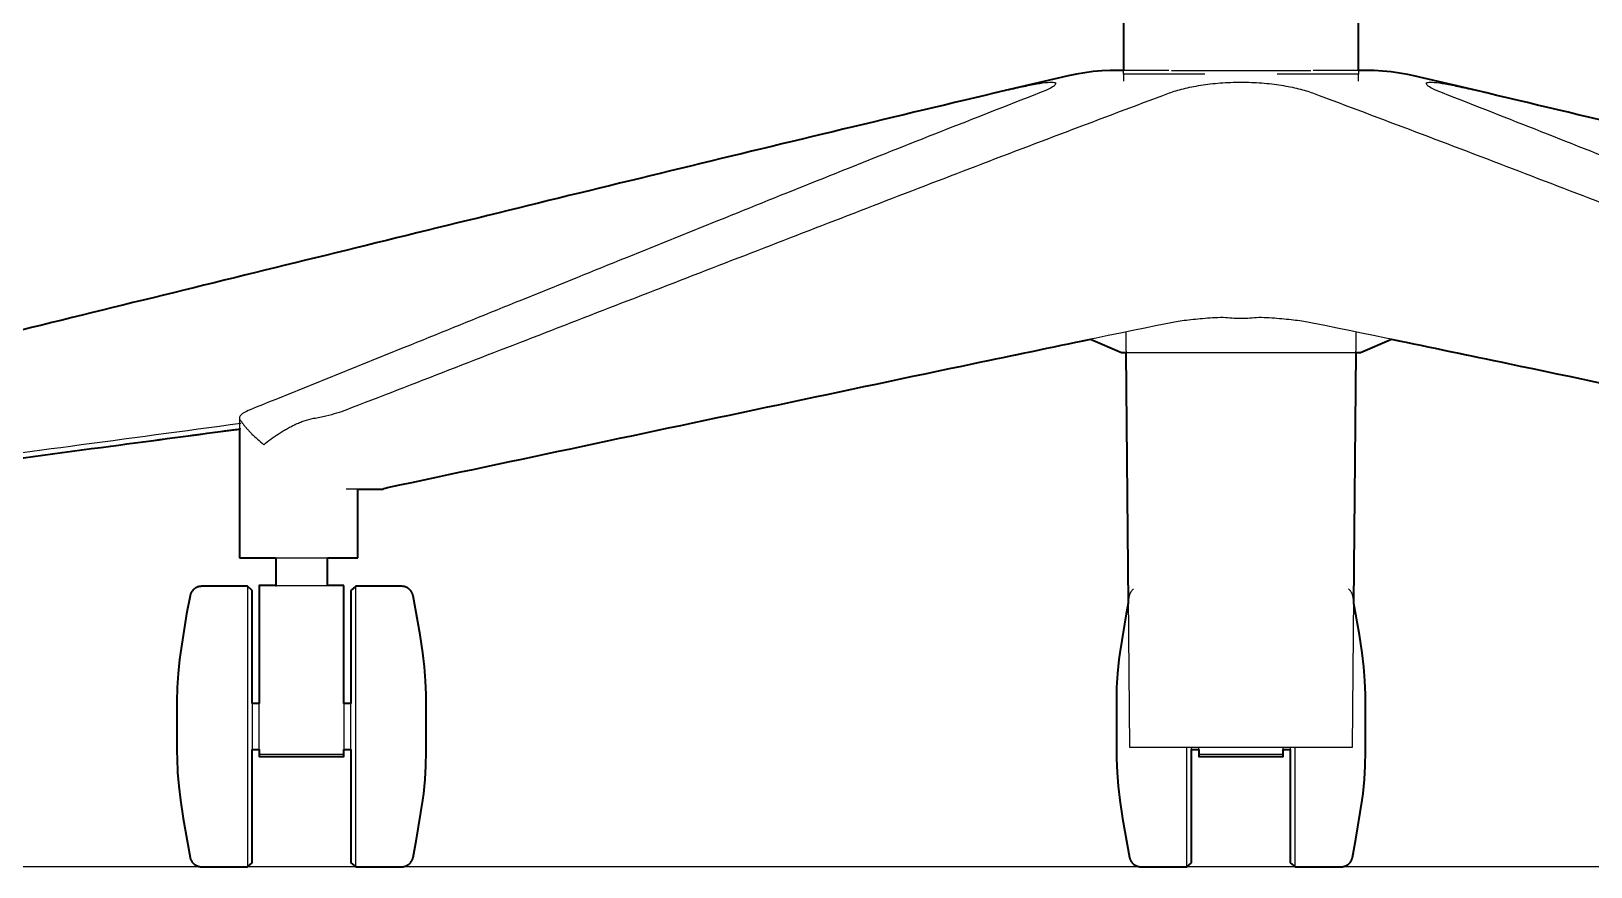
# Model space of a CAD drawing. Header units: millimetres. Extents: x 0 to 2114, y 0 to 2886.
# Drawn here: x 213.8 to 545.5, y 0 to 177.6 of the extents above; entities that cross this region are included whole.
import ezdxf

# ---------------------------------------------------------------- set-up
doc = ezdxf.new("R2010")
doc.units = ezdxf.units.MM
doc.layers.add('Blocks', color=7, linetype='Continuous')
for name, color, linetype, lineweight, true_color in [('Blocks$Inner', 7, 'Continuous', 25, 0x007f00), ('Blocks$Outline', 7, 'Continuous', 35, 0xff3f3f), ('Groud', 7, 'Continuous', 25, 0x243775)]:
    doc.layers.add(name, color=color, linetype=linetype, lineweight=lineweight, true_color=true_color)

# ---------------------------------------------------------------- blocks, each defined once
blk = doc.blocks.new('Verus Stool Office Chair Back')
at = {"layer": 'Blocks$Inner'}
for p, q in [((446.59, 169.29), (445.72, 169.29)), ((456.31, 169.29), (485.96, 169.29)), ((496.52, 169.29), (495.66, 169.29)), ((446.12, 168.52), (446.14, 166.97)), ((496.11, 166.97), (496.12, 168.52)), ((288.61, 80.28), (280.75, 80.28)), ((265.77, 65.67), (265.77, 59.58)), ((276.79, 59.76), (276.79, 65.67)), ((259.74, 59.62), (259.74, 0)), ((260.78, 53.22), (260.78, 58.75)), ((282.81, 0), (282.81, 59.62)), ((262.28, 34.71), (260.78, 34.71)), ((281.78, 34.71), (280.28, 34.71)), ((260.78, 24.91), (262.28, 24.91)), ((280.28, 24.91), (281.78, 24.91)), ((459.59, 0), (459.59, 25.34)), ((460.62, 24.91), (462.12, 24.91)), ((480.12, 23.84), (480.12, 25.38)), ((480.12, 24.91), (481.62, 24.91)), ((481.62, 25.34), (481.62, 0.87)), ((497.63, 24.49), (497.63, 24.52)), ((260.78, 0.87), (260.78, 6.39)), ((281.78, 0.87), (281.78, 6.39)), ((460.62, 6.39), (460.62, 0.87))]:
    blk.add_line(p, q, dxfattribs=at)
for points in [[(463.44, 168.52), (446.12, 168.52), (446.12, 350.44)], [(496.12, 350.44), (496.12, 168.52), (478.81, 168.52)], [(455.75, 169.29), (445.72, 169.29), (443.31, 169.27), (441.51, 169.19), (439.71, 169.03), (437.92, 168.79), (436.14, 168.49), (434.37, 168.12), (414.01, 163.37)], [(528.24, 163.37), (507.88, 168.12), (506.6, 168.39), (504.83, 168.72), (503.04, 168.97), (501.24, 169.15), (499.44, 169.26), (496.52, 169.29), (486.49, 169.29)], [(446.6, 113.66), (447.37, 25.4), (471.12, 25.4), (494.87, 25.4), (495.64, 113.66)], [(439.08, 112.13), (445.72, 109.31), (471.12, 109.31), (496.52, 109.31), (503.16, 112.13)], [(258.04, 95.48), (258.04, 65.67), (280.75, 65.67), (283.27, 65.67)], [(282.87, 65.67), (283.27, 65.67), (283.27, 80.28)], [(262.28, 23.84), (262.28, 59.76), (280.28, 59.76), (280.28, 23.84), (262.28, 23.84), (262.28, 23.43), (280.28, 23.43), (280.28, 23.84)], [(281.78, 58.75), (282.81, 59.62), (292.55, 59.62), (292.65, 59.62), (292.75, 59.61), (292.85, 59.6), (292.95, 59.59), (293.05, 59.57), (293.14, 59.55), (293.24, 59.52), (293.34, 59.49), (293.43, 59.46), (293.52, 59.42), (293.61, 59.38), (293.7, 59.34), (293.79, 59.29), (293.87, 59.24), (293.96, 59.18), (294.04, 59.12), (294.12, 59.06), (294.19, 59), (294.27, 58.93), (294.34, 58.86), (294.41, 58.79), (294.47, 58.71), (294.53, 58.64), (294.59, 58.56), (294.65, 58.47), (294.7, 58.39), (294.75, 58.3), (294.79, 58.21), (294.83, 58.12), (294.87, 58.03), (294.91, 57.94), (294.94, 57.84), (294.96, 57.74), (294.99, 57.65), (294.99, 57.62), (296.49, 49.32), (297.07, 45.45), (297.42, 42.51), (297.65, 39.56), (297.77, 36.6), (297.78, 35.17), (297.78, 35.13), (297.78, 35.1), (297.78, 35.06), (297.78, 35.02), (297.78, 34.96), (297.78, 34.9), (297.78, 34.83), (297.78, 34.75), (297.78, 34.66), (297.78, 34.56), (297.78, 34.46), (297.78, 34.35), (297.78, 34.23), (297.78, 34.11), (297.78, 33.98), (297.78, 33.84), (297.78, 33.69), (297.78, 33.54), (297.78, 33.39), (297.78, 33.22), (297.78, 33.06), (297.78, 32.88), (297.78, 32.7), (297.78, 32.52), (297.78, 32.34), (297.78, 32.14), (297.78, 31.95), (297.78, 31.75), (297.78, 31.55), (297.78, 31.35), (297.78, 31.14), (297.78, 30.93), (297.78, 30.72), (297.78, 30.51), (297.78, 30.29), (297.78, 30.08), (297.78, 29.87), (297.78, 29.65), (297.78, 29.44), (297.78, 29.22), (297.78, 29.01), (297.78, 28.8), (297.78, 28.59), (297.78, 28.38), (297.78, 28.18), (297.78, 27.97), (297.78, 27.77), (297.78, 27.58), (297.78, 27.38), (297.78, 27.2), (297.78, 27.01), (297.78, 26.83), (297.78, 26.65), (297.78, 26.48), (297.78, 26.32), (297.78, 26.16), (297.78, 26), (297.78, 25.86), (297.78, 25.71), (297.78, 25.58), (297.78, 25.45), (297.78, 25.33), (297.78, 25.21), (297.78, 25.11), (297.78, 25.01), (297.78, 24.92), (297.78, 24.83), (297.78, 24.76), (297.78, 24.69), (297.78, 24.63), (297.78, 24.58), (297.78, 24.54), (297.78, 24.5), (297.78, 24.48), (297.78, 24.45), (297.72, 21.49), (297.55, 18.54), (297.25, 15.59), (297.07, 14.17), (295.73, 5.85), (294.99, 2), (294.97, 1.9), (294.95, 1.81), (294.92, 1.71), (294.88, 1.62), (294.85, 1.53), (294.81, 1.43), (294.76, 1.34), (294.72, 1.26), (294.66, 1.17), (294.61, 1.09), (294.55, 1.01), (294.49, 0.93), (294.43, 0.85), (294.36, 0.78), (294.29, 0.71), (294.22, 0.64), (294.14, 0.57), (294.06, 0.51), (293.98, 0.45), (293.9, 0.4), (293.82, 0.35), (293.73, 0.3), (293.64, 0.25), (293.55, 0.21), (293.46, 0.17), (293.37, 0.14), (293.27, 0.11), (293.17, 0.08), (293.08, 0.06), (292.98, 0.04), (292.88, 0.02), (292.78, 0.01), (292.68, 0), (292.58, 0), (292.55, 0), (282.81, 0), (281.78, 0.87), (281.78, 58.75), (281.78, 53.22)], [(444.62, 24.45), (444.62, 24.48), (444.62, 24.51), (444.62, 24.55), (444.62, 24.6), (444.62, 24.66), (444.62, 24.72), (444.62, 24.79), (444.62, 24.87), (444.62, 24.96), (444.62, 25.05), (444.62, 25.16), (444.62, 25.27), (444.62, 25.38), (444.62, 25.51), (444.62, 25.64), (444.62, 25.78), (444.62, 25.92), (444.62, 26.07), (444.62, 26.23), (444.62, 26.39), (444.62, 26.56), (444.62, 26.73), (444.62, 26.91), (444.62, 27.09), (444.62, 27.28), (444.62, 27.47), (444.62, 27.67), (444.62, 27.87), (444.62, 28.07), (444.62, 28.27), (444.62, 28.48), (444.62, 28.69), (444.62, 28.9), (444.62, 29.11), (444.62, 29.32), (444.62, 29.54), (444.62, 29.75), (444.62, 29.97), (444.62, 30.18), (444.62, 30.39), (444.62, 30.61), (444.62, 30.82), (444.62, 31.03), (444.62, 31.23), (444.62, 31.44), (444.62, 31.64), (444.62, 31.84), (444.62, 32.04), (444.62, 32.23), (444.62, 32.42), (444.62, 32.61), (444.62, 32.79), (444.62, 32.96), (444.62, 33.13), (444.62, 33.3), (444.62, 33.46), (444.62, 33.61), (444.62, 33.76), (444.62, 33.9), (444.62, 34.04), (444.62, 34.17), (444.62, 34.29), (444.62, 34.4), (444.62, 34.51), (444.62, 34.61), (444.62, 34.7), (444.62, 34.78), (444.62, 34.86), (444.62, 34.93), (444.62, 34.99), (444.62, 35.04), (444.62, 35.08), (444.62, 35.12), (444.62, 35.14), (444.62, 35.17), (444.67, 38.13), (444.85, 41.08), (445.15, 44.03), (445.33, 45.45), (446.67, 53.77), (447.41, 57.62), (447.43, 57.71), (447.45, 57.81), (447.48, 57.91), (447.51, 58), (447.55, 58.09), (447.59, 58.18), (447.64, 58.27), (447.68, 58.36), (447.73, 58.45), (447.79, 58.53), (447.85, 58.61), (447.91, 58.69), (447.97, 58.77), (448.04, 58.84), (448.11, 58.91), (448.18, 58.98), (448.26, 59.04)], [(493.96, 59.06), (494.04, 59), (494.11, 58.93), (494.19, 58.86), (494.25, 58.79), (494.32, 58.71), (494.38, 58.64), (494.44, 58.56), (494.49, 58.47), (494.55, 58.39), (494.6, 58.3), (494.64, 58.21), (494.68, 58.12), (494.72, 58.03), (494.75, 57.94), (494.78, 57.84), (494.81, 57.74), (494.83, 57.65), (494.84, 57.62), (496.33, 49.32), (496.91, 45.45), (497.27, 42.51), (497.5, 39.56), (497.62, 36.6), (497.63, 35.17), (497.63, 35.13), (497.63, 35.1), (497.63, 35.06), (497.63, 35.02), (497.63, 34.96), (497.63, 34.9), (497.63, 34.83), (497.63, 34.75), (497.63, 34.66), (497.63, 34.56), (497.63, 34.46), (497.63, 34.35), (497.63, 34.23), (497.63, 34.11), (497.63, 33.98), (497.63, 33.84), (497.63, 33.69), (497.63, 33.54), (497.63, 33.39), (497.63, 33.22), (497.63, 33.06), (497.63, 32.88), (497.63, 32.7), (497.63, 32.52), (497.63, 32.34), (497.63, 32.14), (497.63, 31.95), (497.63, 31.75), (497.63, 31.55), (497.63, 31.35), (497.63, 31.14), (497.63, 30.93), (497.63, 30.72), (497.63, 30.51), (497.63, 30.29), (497.63, 30.08), (497.63, 29.87), (497.63, 29.65), (497.63, 29.44), (497.63, 29.22), (497.63, 29.01), (497.63, 28.8), (497.63, 28.59), (497.63, 28.38), (497.63, 28.18), (497.63, 27.97), (497.63, 27.77), (497.63, 27.58), (497.63, 27.38), (497.63, 27.2), (497.63, 27.01), (497.63, 26.83), (497.63, 26.65), (497.63, 26.48), (497.63, 26.32), (497.63, 26.16), (497.63, 26), (497.63, 25.86), (497.63, 25.71), (497.63, 25.58), (497.63, 25.45), (497.63, 25.33), (497.63, 25.21), (497.63, 25.11), (497.63, 25.01), (497.63, 24.92), (497.63, 24.83), (497.63, 24.76), (497.63, 24.69), (497.63, 24.63), (497.63, 24.58), (497.63, 24.54), (497.63, 24.49), (497.63, 24.45), (497.57, 21.49), (497.39, 18.54), (497.1, 15.59), (496.91, 14.17), (495.58, 5.85), (494.84, 2), (494.82, 1.9), (494.79, 1.81), (494.76, 1.71), (494.73, 1.62), (494.69, 1.53), (494.65, 1.43), (494.61, 1.34), (494.56, 1.26), (494.51, 1.17), (494.46, 1.09), (494.4, 1.01), (494.34, 0.93), (494.27, 0.85), (494.21, 0.78), (494.14, 0.71), (494.06, 0.64), (493.99, 0.57), (493.91, 0.51), (493.83, 0.45), (493.75, 0.4), (493.66, 0.35), (493.58, 0.3), (493.49, 0.25), (493.4, 0.21), (493.31, 0.17), (493.21, 0.14), (493.12, 0.11), (493.02, 0.08), (492.92, 0.06), (492.83, 0.04), (492.73, 0.02), (492.63, 0.01), (492.53, 0), (492.43, 0), (492.4, 0), (482.66, 0), (482.66, 25.34)], [(244.77, 24.45), (244.77, 24.49), (244.77, 24.52), (244.77, 24.55), (244.77, 24.6), (244.77, 24.66), (244.77, 24.72), (244.77, 24.79), (244.77, 24.87), (244.77, 24.96), (244.77, 25.05), (244.77, 25.16), (244.77, 25.27), (244.77, 25.38), (244.77, 25.51), (244.77, 25.64), (244.77, 25.78), (244.77, 25.92), (244.77, 26.07), (244.77, 26.23), (244.77, 26.39), (244.77, 26.56), (244.77, 26.73), (244.77, 26.91), (244.77, 27.09), (244.77, 27.28), (244.77, 27.47), (244.77, 27.67), (244.77, 27.87), (244.77, 28.07), (244.77, 28.27), (244.77, 28.48), (244.77, 28.69), (244.77, 28.9), (244.77, 29.11), (244.77, 29.32), (244.77, 29.54), (244.77, 29.75), (244.77, 29.97), (244.77, 30.18), (244.77, 30.39), (244.77, 30.61), (244.77, 30.82), (244.77, 31.03), (244.77, 31.23), (244.77, 31.44), (244.77, 31.64), (244.77, 31.84), (244.77, 32.04), (244.77, 32.23), (244.77, 32.42), (244.77, 32.61), (244.77, 32.79), (244.77, 32.96), (244.77, 33.13), (244.77, 33.3), (244.77, 33.46), (244.77, 33.61), (244.77, 33.76), (244.77, 33.9), (244.77, 34.04), (244.77, 34.17), (244.77, 34.29), (244.77, 34.4), (244.77, 34.51), (244.77, 34.61), (244.77, 34.7), (244.77, 34.78), (244.77, 34.86), (244.77, 34.93), (244.77, 34.99), (244.77, 35.04), (244.77, 35.08), (244.77, 35.12), (244.77, 35.14), (244.77, 35.17)], [(297.78, 24.45), (297.78, 24.49), (297.78, 24.52), (297.78, 24.55), (297.78, 24.6), (297.78, 24.66), (297.78, 24.72), (297.78, 24.79), (297.78, 24.87), (297.78, 24.96), (297.78, 25.05), (297.78, 25.16), (297.78, 25.27), (297.78, 25.38), (297.78, 25.51), (297.78, 25.64), (297.78, 25.78), (297.78, 25.92), (297.78, 26.07), (297.78, 26.23), (297.78, 26.39), (297.78, 26.56), (297.78, 26.73), (297.78, 26.91), (297.78, 27.09), (297.78, 27.28), (297.78, 27.47), (297.78, 27.67), (297.78, 27.87), (297.78, 28.07), (297.78, 28.27), (297.78, 28.48), (297.78, 28.69), (297.78, 28.9), (297.78, 29.11), (297.78, 29.32), (297.78, 29.54), (297.78, 29.75), (297.78, 29.97), (297.78, 30.18), (297.78, 30.39), (297.78, 30.61), (297.78, 30.82), (297.78, 31.03), (297.78, 31.23), (297.78, 31.44), (297.78, 31.64), (297.78, 31.84), (297.78, 32.04), (297.78, 32.23), (297.78, 32.42), (297.78, 32.61), (297.78, 32.79), (297.78, 32.96), (297.78, 33.13), (297.78, 33.3), (297.78, 33.46), (297.78, 33.61), (297.78, 33.76), (297.78, 33.9), (297.78, 34.04), (297.78, 34.17), (297.78, 34.29), (297.78, 34.4), (297.78, 34.51), (297.78, 34.61), (297.78, 34.7), (297.78, 34.78), (297.78, 34.86), (297.78, 34.93), (297.78, 34.99), (297.78, 35.04), (297.78, 35.08), (297.78, 35.12), (297.78, 35.14), (297.78, 35.17)], [(444.62, 35.17), (444.62, 35.13), (444.62, 35.1), (444.62, 35.06), (444.62, 35.02), (444.62, 34.96), (444.62, 34.9), (444.62, 34.83), (444.62, 34.75), (444.62, 34.66), (444.62, 34.56), (444.62, 34.46), (444.62, 34.35), (444.62, 34.23), (444.62, 34.11), (444.62, 33.98), (444.62, 33.84), (444.62, 33.69), (444.62, 33.54), (444.62, 33.39), (444.62, 33.22), (444.62, 33.06), (444.62, 32.88), (444.62, 32.7), (444.62, 32.52), (444.62, 32.34), (444.62, 32.14), (444.62, 31.95), (444.62, 31.75), (444.62, 31.55), (444.62, 31.35), (444.62, 31.14), (444.62, 30.93), (444.62, 30.72), (444.62, 30.51), (444.62, 30.29), (444.62, 30.08), (444.62, 29.87), (444.62, 29.65), (444.62, 29.44), (444.62, 29.22), (444.62, 29.01), (444.62, 28.8), (444.62, 28.59), (444.62, 28.38), (444.62, 28.18), (444.62, 27.97), (444.62, 27.77), (444.62, 27.58), (444.62, 27.38), (444.62, 27.2), (444.62, 27.01), (444.62, 26.83), (444.62, 26.65), (444.62, 26.48), (444.62, 26.32), (444.62, 26.16), (444.62, 26), (444.62, 25.86), (444.62, 25.71), (444.62, 25.58), (444.62, 25.45), (444.62, 25.33), (444.62, 25.21), (444.62, 25.11), (444.62, 25.01), (444.62, 24.92), (444.62, 24.83), (444.62, 24.76), (444.62, 24.69), (444.62, 24.63), (444.62, 24.58), (444.62, 24.54), (444.62, 24.51), (444.62, 24.49), (444.62, 24.45), (444.63, 23.01), (444.75, 20.06), (444.98, 17.11), (445.33, 14.17), (445.91, 10.29), (447.41, 2), (447.41, 1.97), (447.43, 1.87), (447.46, 1.78), (447.49, 1.68), (447.53, 1.59), (447.56, 1.5), (447.61, 1.41), (447.65, 1.32), (447.7, 1.23), (447.75, 1.14), (447.81, 1.06), (447.87, 0.98), (447.93, 0.9), (447.99, 0.83), (448.06, 0.76), (448.13, 0.69), (448.21, 0.62), (448.28, 0.55), (448.36, 0.49), (448.44, 0.43), (448.52, 0.38), (448.61, 0.33), (448.7, 0.28), (448.79, 0.24), (448.88, 0.2), (448.97, 0.16), (449.06, 0.13), (449.16, 0.1), (449.26, 0.07), (449.35, 0.05), (449.45, 0.03), (449.55, 0.02), (449.65, 0.01), (449.75, 0), (449.85, 0), (459.59, 0), (460.62, 0.87), (460.62, 25.34)], [(497.63, 24.45), (497.63, 24.48), (497.63, 24.51), (497.63, 24.55), (497.63, 24.6), (497.63, 24.66), (497.63, 24.72), (497.63, 24.79), (497.63, 24.87), (497.63, 24.96), (497.63, 25.05), (497.63, 25.16), (497.63, 25.27), (497.63, 25.38), (497.63, 25.51), (497.63, 25.64), (497.63, 25.78), (497.63, 25.92), (497.63, 26.07), (497.63, 26.23), (497.63, 26.39), (497.63, 26.56), (497.63, 26.73), (497.63, 26.91), (497.63, 27.09), (497.63, 27.28), (497.63, 27.47), (497.63, 27.67), (497.63, 27.87), (497.63, 28.07), (497.63, 28.27), (497.63, 28.48), (497.63, 28.69), (497.63, 28.9), (497.63, 29.11), (497.63, 29.32), (497.63, 29.54), (497.63, 29.75), (497.63, 29.97), (497.63, 30.18), (497.63, 30.39), (497.63, 30.61), (497.63, 30.82), (497.63, 31.03), (497.63, 31.23), (497.63, 31.44), (497.63, 31.64), (497.63, 31.84), (497.63, 32.04), (497.63, 32.23), (497.63, 32.42), (497.63, 32.61), (497.63, 32.79), (497.63, 32.96), (497.63, 33.13), (497.63, 33.3), (497.63, 33.46), (497.63, 33.61), (497.63, 33.76), (497.63, 33.9), (497.63, 34.04), (497.63, 34.17), (497.63, 34.29), (497.63, 34.4), (497.63, 34.51), (497.63, 34.61), (497.63, 34.7), (497.63, 34.78), (497.63, 34.86), (497.63, 34.93), (497.63, 34.99), (497.63, 35.04), (497.63, 35.08), (497.63, 35.12), (497.63, 35.14), (497.63, 35.17)], [(462.12, 23.84), (462.12, 23.43), (480.12, 23.43), (480.12, 23.84), (462.12, 23.84), (462.12, 25.38)], [(481.62, 6.39), (481.62, 0.87), (482.66, 0)]]:
    blk.add_lwpolyline(points, dxfattribs=at)
blk.add_lwpolyline([(260.78, 0.87), (259.74, 0), (250, 0), (249.9, 0), (249.8, 0.01), (249.7, 0.02), (249.6, 0.03), (249.51, 0.05), (249.41, 0.07), (249.31, 0.1), (249.22, 0.13), (249.12, 0.16), (249.03, 0.2), (248.94, 0.24), (248.85, 0.28), (248.76, 0.33), (248.68, 0.38), (248.59, 0.43), (248.51, 0.49), (248.43, 0.55), (248.36, 0.62), (248.28, 0.69), (248.21, 0.76), (248.15, 0.83), (248.08, 0.9), (248.02, 0.98), (247.96, 1.06), (247.9, 1.14), (247.85, 1.23), (247.8, 1.32), (247.76, 1.41), (247.72, 1.5), (247.68, 1.59), (247.64, 1.68), (247.61, 1.78), (247.59, 1.87), (247.57, 1.97), (247.56, 2), (246.07, 10.29), (245.49, 14.17), (245.13, 17.11), (244.9, 20.06), (244.78, 23.01), (244.77, 24.45), (244.77, 24.48), (244.77, 24.5), (244.77, 24.54), (244.77, 24.58), (244.77, 24.63), (244.77, 24.69), (244.77, 24.76), (244.77, 24.83), (244.77, 24.92), (244.77, 25.01), (244.77, 25.11), (244.77, 25.21), (244.77, 25.33), (244.77, 25.45), (244.77, 25.58), (244.77, 25.71), (244.77, 25.86), (244.77, 26), (244.77, 26.16), (244.77, 26.32), (244.77, 26.48), (244.77, 26.65), (244.77, 26.83), (244.77, 27.01), (244.77, 27.2), (244.77, 27.38), (244.77, 27.58), (244.77, 27.77), (244.77, 27.97), (244.77, 28.18), (244.77, 28.38), (244.77, 28.59), (244.77, 28.8), (244.77, 29.01), (244.77, 29.22), (244.77, 29.44), (244.77, 29.65), (244.77, 29.87), (244.77, 30.08), (244.77, 30.29), (244.77, 30.51), (244.77, 30.72), (244.77, 30.93), (244.77, 31.14), (244.77, 31.35), (244.77, 31.55), (244.77, 31.75), (244.77, 31.95), (244.77, 32.14), (244.77, 32.34), (244.77, 32.52), (244.77, 32.7), (244.77, 32.88), (244.77, 33.06), (244.77, 33.22), (244.77, 33.39), (244.77, 33.54), (244.77, 33.69), (244.77, 33.84), (244.77, 33.98), (244.77, 34.11), (244.77, 34.23), (244.77, 34.35), (244.77, 34.46), (244.77, 34.56), (244.77, 34.66), (244.77, 34.75), (244.77, 34.83), (244.77, 34.9), (244.77, 34.96), (244.77, 35.02), (244.77, 35.06), (244.77, 35.1), (244.77, 35.13), (244.77, 35.17), (244.83, 38.13), (245.01, 41.08), (245.3, 44.03), (245.49, 45.45), (246.82, 53.77), (247.56, 57.62), (247.58, 57.71), (247.61, 57.81), (247.63, 57.91), (247.67, 58), (247.7, 58.09), (247.74, 58.18), (247.79, 58.27), (247.84, 58.36), (247.89, 58.45), (247.94, 58.53), (248, 58.61), (248.06, 58.69), (248.12, 58.77), (248.19, 58.84), (248.26, 58.91), (248.33, 58.98), (248.41, 59.04), (248.49, 59.11), (248.57, 59.16), (248.65, 59.22), (248.74, 59.27), (248.82, 59.32), (248.91, 59.37), (249, 59.41), (249.09, 59.45), (249.19, 59.48), (249.28, 59.51), (249.38, 59.54), (249.47, 59.56), (249.57, 59.58), (249.67, 59.6), (249.77, 59.61), (249.87, 59.61), (249.97, 59.62), (250, 59.62), (259.74, 59.62), (260.78, 58.75)], close=True, dxfattribs=at)
for points in [[(418.82, 164.49), (420.2, 164.82), (422.85, 165.42), (426.31, 166.17), (429.07, 166.68), (430.94, 166.85), (431.82, 166.68), (431.66, 166.17), (430.48, 165.41), (429.07, 164.82), (428.24, 164.49)], [(455.88, 164.49), (456.76, 164.82), (458.77, 165.42), (462.47, 166.17), (466.68, 166.68), (469.64, 166.79), (471.12, 166.8)], [(471.12, 166.8), (472.61, 166.79), (475.57, 166.68), (479.77, 166.17), (483.47, 165.42), (485.49, 164.82), (486.36, 164.49)], [(514.01, 164.49), (513.17, 164.82), (511.77, 165.42), (510.59, 166.17), (510.43, 166.68), (511.31, 166.85), (513.18, 166.68), (515.94, 166.17), (519.4, 165.41), (522.05, 164.82), (523.42, 164.49)], [(142.68, 97.14), (165.68, 102.79), (211.69, 114.1), (280.7, 131.03), (349.72, 147.98), (395.78, 159.02), (418.82, 164.49)], [(428.24, 164.49), (414.23, 159.02), (386.22, 147.98), (344.26, 131.03), (302.29, 114.1), (274.32, 102.79), (260.33, 97.14)], [(280.75, 97.14), (295.34, 102.79), (324.52, 114.1), (368.29, 131.03), (412.06, 147.98), (441.27, 159.02), (455.88, 164.49)], [(486.36, 164.49), (500.97, 159.02), (530.19, 147.98), (573.96, 131.03), (617.73, 114.1), (646.91, 102.79), (661.5, 97.14)], [(681.91, 97.14), (667.92, 102.79), (639.95, 114.1), (597.99, 131.03), (556.02, 147.98), (528.01, 159.02), (514.01, 164.49)], [(523.42, 164.49), (546.47, 159.02), (592.53, 147.98), (661.54, 131.03), (730.56, 114.1), (776.57, 102.79), (799.57, 97.14)], [(467.33, 116.77), (465.82, 116.71), (462.87, 116.54), (458.94, 116.11), (456.8, 115.77), (455.88, 115.58)], [(471.12, 116.54), (470.48, 116.54), (469.21, 116.58), (467.95, 116.69), (467.33, 116.77)], [(474.92, 116.77), (474.3, 116.69), (473.04, 116.58), (471.76, 116.54), (471.12, 116.54)], [(486.36, 115.58), (485.44, 115.77), (483.3, 116.11), (479.37, 116.54), (476.43, 116.71), (474.92, 116.77)], [(455.88, 115.58), (442.03, 112.74), (414.32, 107.03), (372.72, 98.22), (331.14, 89.43), (303.42, 83.56), (289.56, 80.62)], [(652.69, 80.62), (638.83, 83.56), (611.11, 89.43), (569.53, 98.22), (527.93, 107.03), (500.21, 112.74), (486.36, 115.58)], [(260.33, 97.14), (259.79, 96.91), (258.88, 96.48), (258.1, 95.86), (258, 95.5), (258.06, 95.33)], [(273.81, 95.33), (274.73, 95.5), (276.51, 95.86), (278.88, 96.48), (280.18, 96.91), (280.75, 97.14)], [(289.56, 80.62), (289.4, 80.59), (289.08, 80.5), (288.77, 80.36), (288.61, 80.28)]]:
    blk.add_open_spline(points, degree=3, dxfattribs=at)
for points, knots in [([(156.57, 80.62), (178.42, 83.56), (212.35, 88.12), (246.27, 92.67), (258.34, 94.29)], [1, 1, 1, 1, 1.25, 1.3880819, 1.3880819, 1.3880819, 1.3880819]), ([(258.33, 93.1), (249.13, 91.87), (217.85, 87.72), (186.58, 83.56), (164.51, 80.62)], [0.6457608, 0.6457608, 0.6457608, 0.6457608, 0.75, 1, 1, 1, 1]), ([(258.06, 95.33), (258.1, 95.2), (258.25, 94.94), (258.54, 94.51), (258.75, 94.23), (258.91, 94.02), (259.09, 93.79), (259.35, 93.48), (259.71, 93.06), (260.19, 92.54), (260.89, 91.82), (261.88, 90.88), (262.77, 90.12), (263.24, 89.73)], [6.123744, 6.123744, 6.123744, 6.123744, 6.290411, 6.373744, 6.415411, 6.457077, 6.498744, 6.540411, 6.623744, 6.707077, 6.790411, 6.957077, 7.123744, 7.123744, 7.123744, 7.123744]), ([(263.24, 89.73), (263.71, 90.12), (264.69, 90.88), (266.03, 91.82), (267.17, 92.54), (268.05, 93.06), (268.8, 93.48), (269.42, 93.79), (269.89, 94.02), (270.36, 94.23), (271, 94.51), (272.14, 94.94), (273.14, 95.2), (273.81, 95.33)], [7.123744, 7.123744, 7.123744, 7.123744, 7.290411, 7.457077, 7.540411, 7.623744, 7.707077, 7.748744, 7.790411, 7.832077, 7.873744, 7.957077, 8.123744, 8.123744, 8.123744, 8.123744])]:
    blk.add_open_spline(points, degree=3, knots=knots, dxfattribs=at)
at = {"layer": 'Blocks$Outline'}
for points in [[(446.12, 304.84), (446.12, 169.29)], [(496.12, 169.29), (496.12, 304.84)], [(445.72, 169.29), (443.31, 169.27), (441.51, 169.19), (439.71, 169.03), (437.92, 168.79), (436.14, 168.49), (434.37, 168.12), (418.82, 164.49)], [(446.12, 169.29), (445.72, 169.29)], [(496.52, 169.29), (496.12, 169.29)], [(523.42, 164.49), (507.88, 168.12), (506.6, 168.39), (504.83, 168.72), (503.04, 168.97), (501.24, 169.15), (499.44, 169.26), (496.52, 169.29)], [(439.08, 112.13), (445.72, 109.31), (446.64, 109.31)], [(495.61, 109.31), (496.52, 109.31), (503.16, 112.13)], [(446.64, 109.31), (447.11, 56.05)], [(495.14, 55.95), (495.61, 109.31)], [(258.04, 93.06), (258.04, 65.67)], [(283.27, 65.67), (283.27, 80.28)], [(258.04, 65.67), (265.77, 65.67)], [(265.77, 65.67), (265.77, 59.76)], [(276.79, 59.76), (276.79, 65.67)], [(276.79, 65.67), (280.75, 65.67), (282.87, 65.67)], [(282.87, 65.67), (283.27, 65.67)], [(265.77, 59.76), (262.28, 59.76), (262.28, 34.71)], [(280.28, 59.76), (276.79, 59.76)], [(280.28, 34.71), (280.28, 59.76)], [(247.56, 57.62), (246.82, 53.77)], [(247.58, 57.71), (247.56, 57.62)], [(247.61, 57.81), (247.58, 57.71)], [(247.63, 57.91), (247.61, 57.81)], [(247.67, 58), (247.63, 57.91)], [(247.7, 58.09), (247.67, 58)], [(247.74, 58.18), (247.7, 58.09)], [(247.79, 58.27), (247.74, 58.18)], [(247.84, 58.36), (247.79, 58.27)], [(247.89, 58.45), (247.84, 58.36)], [(247.94, 58.53), (247.89, 58.45)], [(248, 58.61), (247.94, 58.53)], [(248.06, 58.69), (248, 58.61)], [(248.12, 58.77), (248.06, 58.69)], [(248.19, 58.84), (248.12, 58.77)], [(248.26, 58.91), (248.19, 58.84)], [(248.33, 58.98), (248.26, 58.91)], [(248.41, 59.04), (248.33, 58.98)], [(248.49, 59.11), (248.41, 59.04)], [(248.57, 59.16), (248.49, 59.11)], [(248.65, 59.22), (248.57, 59.16)], [(248.74, 59.27), (248.65, 59.22)], [(248.82, 59.32), (248.74, 59.27)], [(248.91, 59.37), (248.82, 59.32)], [(249, 59.41), (248.91, 59.37)], [(249.09, 59.45), (249, 59.41)], [(249.19, 59.48), (249.09, 59.45)], [(249.28, 59.51), (249.19, 59.48)], [(249.38, 59.54), (249.28, 59.51)], [(249.47, 59.56), (249.38, 59.54)], [(249.57, 59.58), (249.47, 59.56)], [(249.67, 59.6), (249.57, 59.58)], [(249.77, 59.61), (249.67, 59.6)], [(249.87, 59.61), (249.77, 59.61)], [(249.97, 59.62), (249.87, 59.61)], [(250, 59.62), (249.97, 59.62)], [(259.74, 59.62), (250, 59.62)], [(260.78, 58.75), (259.74, 59.62)], [(260.78, 53.22), (260.78, 58.75)], [(282.81, 59.62), (281.78, 58.75)], [(281.78, 58.75), (281.78, 53.22)], [(292.55, 59.62), (282.81, 59.62)], [(292.65, 59.62), (292.55, 59.62)], [(292.75, 59.61), (292.65, 59.62)], [(292.85, 59.6), (292.75, 59.61)], [(292.95, 59.59), (292.85, 59.6)], [(293.05, 59.57), (292.95, 59.59)], [(293.14, 59.55), (293.05, 59.57)], [(293.24, 59.52), (293.14, 59.55)], [(293.34, 59.49), (293.24, 59.52)], [(293.43, 59.46), (293.34, 59.49)], [(293.52, 59.42), (293.43, 59.46)], [(293.61, 59.38), (293.52, 59.42)], [(293.7, 59.34), (293.61, 59.38)], [(293.79, 59.29), (293.7, 59.34)], [(293.87, 59.24), (293.79, 59.29)], [(293.96, 59.18), (293.87, 59.24)], [(294.04, 59.12), (293.96, 59.18)], [(294.12, 59.06), (294.04, 59.12)], [(294.19, 59), (294.12, 59.06)], [(294.27, 58.93), (294.19, 59)], [(294.34, 58.86), (294.27, 58.93)], [(294.41, 58.79), (294.34, 58.86)], [(294.47, 58.71), (294.41, 58.79)], [(294.53, 58.64), (294.47, 58.71)], [(294.59, 58.56), (294.53, 58.64)], [(294.65, 58.47), (294.59, 58.56)], [(294.7, 58.39), (294.65, 58.47)], [(294.75, 58.3), (294.7, 58.39)], [(294.79, 58.21), (294.75, 58.3)], [(294.83, 58.12), (294.79, 58.21)], [(294.87, 58.03), (294.83, 58.12)], [(294.91, 57.94), (294.87, 58.03)], [(294.94, 57.84), (294.91, 57.94)], [(294.96, 57.74), (294.94, 57.84)], [(294.99, 57.65), (294.96, 57.74)], [(294.99, 57.62), (294.99, 57.65)], [(296.49, 49.32), (294.99, 57.62)], [(246.82, 53.77), (245.49, 45.45)], [(260.78, 34.71), (260.78, 53.22)], [(281.78, 53.22), (281.78, 34.71)], [(447.11, 56.05), (446.67, 53.77), (445.33, 45.45), (445.15, 44.03), (444.85, 41.08), (444.67, 38.13), (444.62, 35.17)], [(497.63, 35.17), (497.63, 35.17), (497.62, 36.6), (497.5, 39.56), (497.27, 42.51), (496.91, 45.45), (496.33, 49.32), (495.14, 55.95)], [(297.07, 45.45), (296.49, 49.32)], [(245.3, 44.03), (245.01, 41.08)], [(245.49, 45.45), (245.3, 44.03)], [(297.42, 42.51), (297.07, 45.45)], [(245.01, 41.08), (244.83, 38.13)], [(297.65, 39.56), (297.42, 42.51)], [(244.83, 38.13), (244.77, 35.17)], [(297.77, 36.6), (297.65, 39.56)], [(297.78, 35.17), (297.77, 36.6)], [(244.77, 35.17), (244.77, 35.13)], [(244.77, 35.13), (244.77, 35.1)], [(244.77, 35.1), (244.77, 35.06)], [(244.77, 35.06), (244.77, 35.02)], [(244.77, 35.02), (244.77, 34.96)], [(244.77, 34.96), (244.77, 34.9)], [(244.77, 34.9), (244.77, 34.83)], [(244.77, 34.83), (244.77, 34.75)], [(244.77, 34.75), (244.77, 34.66)], [(244.77, 34.66), (244.77, 34.56)], [(244.77, 34.56), (244.77, 34.46)], [(244.77, 34.46), (244.77, 34.35)], [(244.77, 34.35), (244.77, 34.23)], [(244.77, 34.23), (244.77, 34.11)], [(244.77, 34.11), (244.77, 33.98)], [(244.77, 33.98), (244.77, 33.84)], [(244.77, 33.84), (244.77, 33.69)], [(244.77, 33.69), (244.77, 33.54)], [(244.77, 33.54), (244.77, 33.39)], [(244.77, 33.39), (244.77, 33.22)], [(244.77, 33.22), (244.77, 33.06)], [(262.28, 34.71), (260.78, 34.71)], [(281.78, 34.71), (280.28, 34.71)], [(297.78, 35.13), (297.78, 35.17)], [(297.78, 35.1), (297.78, 35.13)], [(297.78, 35.06), (297.78, 35.1)], [(297.78, 35.02), (297.78, 35.06)], [(297.78, 34.96), (297.78, 35.02)], [(297.78, 34.9), (297.78, 34.96)], [(297.78, 34.83), (297.78, 34.9)], [(297.78, 34.75), (297.78, 34.83)], [(297.78, 34.66), (297.78, 34.75)], [(297.78, 34.56), (297.78, 34.66)], [(297.78, 34.46), (297.78, 34.56)], [(297.78, 34.35), (297.78, 34.46)], [(297.78, 34.23), (297.78, 34.35)], [(297.78, 34.11), (297.78, 34.23)], [(297.78, 33.98), (297.78, 34.11)], [(297.78, 33.84), (297.78, 33.98)], [(297.78, 33.69), (297.78, 33.84)], [(297.78, 33.54), (297.78, 33.69)], [(297.78, 33.39), (297.78, 33.54)], [(297.78, 33.22), (297.78, 33.39)], [(297.78, 33.06), (297.78, 33.22)], [(444.62, 35.17), (444.62, 35.14)], [(444.62, 35.14), (444.62, 35.12)], [(444.62, 35.12), (444.62, 35.08)], [(444.62, 35.08), (444.62, 35.04)], [(444.62, 35.04), (444.62, 34.99)], [(444.62, 34.99), (444.62, 34.93)], [(444.62, 34.93), (444.62, 34.86)], [(444.62, 34.86), (444.62, 34.78)], [(444.62, 34.78), (444.62, 34.7)], [(444.62, 34.7), (444.62, 34.61)], [(444.62, 34.61), (444.62, 34.51)], [(444.62, 34.51), (444.62, 34.4)], [(444.62, 34.4), (444.62, 34.29)], [(444.62, 34.29), (444.62, 34.17)], [(444.62, 34.17), (444.62, 34.04)], [(444.62, 34.04), (444.62, 33.9)], [(444.62, 33.9), (444.62, 33.76)], [(444.62, 33.76), (444.62, 33.61)], [(444.62, 33.61), (444.62, 33.46)], [(444.62, 33.46), (444.62, 33.3)], [(444.62, 33.3), (444.62, 33.13)], [(481.62, 0.87), (482.66, 0), (492.4, 0), (492.43, 0), (492.53, 0), (492.63, 0.01), (492.73, 0.02), (492.83, 0.04), (492.92, 0.06), (493.02, 0.08), (493.12, 0.11), (493.21, 0.14), (493.31, 0.17), (493.4, 0.21), (493.49, 0.25), (493.58, 0.3), (493.66, 0.35), (493.75, 0.4), (493.83, 0.45), (493.91, 0.51), (493.99, 0.57), (494.06, 0.64), (494.14, 0.71), (494.21, 0.78), (494.27, 0.85), (494.34, 0.93), (494.4, 1.01), (494.46, 1.09), (494.51, 1.17), (494.56, 1.26), (494.61, 1.34), (494.65, 1.43), (494.69, 1.53), (494.73, 1.62), (494.76, 1.71), (494.79, 1.81), (494.82, 1.9), (494.84, 2), (495.58, 5.85), (496.91, 14.17), (497.1, 15.59), (497.39, 18.54), (497.57, 21.49), (497.63, 24.45), (497.63, 24.49), (497.63, 24.52), (497.63, 24.55), (497.63, 24.6), (497.63, 24.66), (497.63, 24.72), (497.63, 24.79), (497.63, 24.87), (497.63, 24.96), (497.63, 25.05), (497.63, 25.16), (497.63, 25.27), (497.63, 25.38), (497.63, 25.51), (497.63, 25.64), (497.63, 25.78), (497.63, 25.92), (497.63, 26.07), (497.63, 26.23), (497.63, 26.39), (497.63, 26.56), (497.63, 26.73), (497.63, 26.91), (497.63, 27.09), (497.63, 27.28), (497.63, 27.47), (497.63, 27.67), (497.63, 27.87), (497.63, 28.07), (497.63, 28.27), (497.63, 28.48), (497.63, 28.69), (497.63, 28.9), (497.63, 29.11), (497.63, 29.32), (497.63, 29.54), (497.63, 29.75), (497.63, 29.97), (497.63, 30.18), (497.63, 30.39), (497.63, 30.61), (497.63, 30.82), (497.63, 31.03), (497.63, 31.23), (497.63, 31.44), (497.63, 31.64), (497.63, 31.84), (497.63, 32.04), (497.63, 32.23), (497.63, 32.42), (497.63, 32.61), (497.63, 32.79), (497.63, 32.96), (497.63, 33.13), (497.63, 33.3), (497.63, 33.46), (497.63, 33.61), (497.63, 33.76), (497.63, 33.9), (497.63, 34.04), (497.63, 34.17), (497.63, 34.29), (497.63, 34.4), (497.63, 34.51), (497.63, 34.61), (497.63, 34.7), (497.63, 34.78), (497.63, 34.86), (497.63, 34.93), (497.63, 34.99), (497.63, 35.04), (497.63, 35.08), (497.63, 35.12), (497.63, 35.14), (497.63, 35.17)], [(244.77, 33.06), (244.77, 32.88)], [(244.77, 32.88), (244.77, 32.7)], [(244.77, 32.7), (244.77, 32.52)], [(244.77, 32.52), (244.77, 32.34)], [(244.77, 32.34), (244.77, 32.14)], [(244.77, 32.14), (244.77, 31.95)], [(244.77, 31.95), (244.77, 31.75)], [(244.77, 31.75), (244.77, 31.55)], [(244.77, 31.55), (244.77, 31.35)], [(244.77, 31.35), (244.77, 31.14)], [(244.77, 31.14), (244.77, 30.93)], [(244.77, 30.93), (244.77, 30.72)], [(244.77, 30.72), (244.77, 30.51)], [(244.77, 30.51), (244.77, 30.29)], [(244.77, 30.29), (244.77, 30.08)], [(244.77, 30.08), (244.77, 29.87)], [(244.77, 29.87), (244.77, 29.65)], [(297.78, 32.88), (297.78, 33.06)], [(297.78, 32.7), (297.78, 32.88)], [(297.78, 32.52), (297.78, 32.7)], [(297.78, 32.34), (297.78, 32.52)], [(297.78, 32.14), (297.78, 32.34)], [(297.78, 31.95), (297.78, 32.14)], [(297.78, 31.75), (297.78, 31.95)], [(297.78, 31.55), (297.78, 31.75)], [(297.78, 31.35), (297.78, 31.55)], [(297.78, 31.14), (297.78, 31.35)], [(297.78, 30.93), (297.78, 31.14)], [(297.78, 30.72), (297.78, 30.93)], [(297.78, 30.51), (297.78, 30.72)], [(297.78, 30.29), (297.78, 30.51)], [(297.78, 30.08), (297.78, 30.29)], [(297.78, 29.87), (297.78, 30.08)], [(297.78, 29.65), (297.78, 29.87)], [(444.62, 33.13), (444.62, 32.96)], [(444.62, 32.96), (444.62, 32.79)], [(444.62, 32.79), (444.62, 32.61)], [(444.62, 32.61), (444.62, 32.42)], [(444.62, 32.42), (444.62, 32.23)], [(444.62, 32.23), (444.62, 32.04)], [(444.62, 32.04), (444.62, 31.84)], [(444.62, 31.84), (444.62, 31.64)], [(444.62, 31.64), (444.62, 31.44)], [(444.62, 31.44), (444.62, 31.23)], [(444.62, 31.23), (444.62, 31.03)], [(444.62, 31.03), (444.62, 30.82)], [(444.62, 30.82), (444.62, 30.61)], [(444.62, 30.61), (444.62, 30.39)], [(444.62, 30.39), (444.62, 30.18)], [(444.62, 30.18), (444.62, 29.97)], [(444.62, 29.97), (444.62, 29.75)], [(244.77, 29.65), (244.77, 29.44)], [(244.77, 29.44), (244.77, 29.22)], [(244.77, 29.22), (244.77, 29.01)], [(244.77, 29.01), (244.77, 28.8)], [(244.77, 28.8), (244.77, 28.59)], [(244.77, 28.59), (244.77, 28.38)], [(244.77, 28.38), (244.77, 28.18)], [(244.77, 28.18), (244.77, 27.97)], [(244.77, 27.97), (244.77, 27.77)], [(244.77, 27.77), (244.77, 27.58)], [(244.77, 27.58), (244.77, 27.38)], [(244.77, 27.38), (244.77, 27.2)], [(244.77, 27.2), (244.77, 27.01)], [(244.77, 27.01), (244.77, 26.83)], [(244.77, 26.83), (244.77, 26.65)], [(244.77, 26.65), (244.77, 26.48)], [(297.78, 29.44), (297.78, 29.65)], [(297.78, 29.22), (297.78, 29.44)], [(297.78, 29.01), (297.78, 29.22)], [(297.78, 28.8), (297.78, 29.01)], [(297.78, 28.59), (297.78, 28.8)], [(297.78, 28.38), (297.78, 28.59)], [(297.78, 28.18), (297.78, 28.38)], [(297.78, 27.97), (297.78, 28.18)], [(297.78, 27.77), (297.78, 27.97)], [(297.78, 27.58), (297.78, 27.77)], [(297.78, 27.38), (297.78, 27.58)], [(297.78, 27.2), (297.78, 27.38)], [(297.78, 27.01), (297.78, 27.2)], [(297.78, 26.83), (297.78, 27.01)], [(297.78, 26.65), (297.78, 26.83)], [(297.78, 26.48), (297.78, 26.65)], [(444.62, 29.75), (444.62, 29.54)], [(444.62, 29.54), (444.62, 29.32)], [(444.62, 29.32), (444.62, 29.11)], [(444.62, 29.11), (444.62, 28.9)], [(444.62, 28.9), (444.62, 28.69)], [(444.62, 28.69), (444.62, 28.48)], [(444.62, 28.48), (444.62, 28.27)], [(444.62, 28.27), (444.62, 28.07)], [(444.62, 28.07), (444.62, 27.87)], [(444.62, 27.87), (444.62, 27.67)], [(444.62, 27.67), (444.62, 27.47)], [(444.62, 27.47), (444.62, 27.28)], [(444.62, 27.28), (444.62, 27.09)], [(444.62, 27.09), (444.62, 26.91)], [(444.62, 26.91), (444.62, 26.73)], [(444.62, 26.73), (444.62, 26.56)], [(444.62, 26.56), (444.62, 26.39)], [(244.77, 26.48), (244.77, 26.32)], [(244.77, 26.32), (244.77, 26.16)], [(244.77, 26.16), (244.77, 26)], [(244.77, 26), (244.77, 25.86)], [(244.77, 25.86), (244.77, 25.71)], [(244.77, 25.71), (244.77, 25.58)], [(244.77, 25.58), (244.77, 25.45)], [(244.77, 25.45), (244.77, 25.33)], [(244.77, 25.33), (244.77, 25.21)], [(244.77, 25.21), (244.77, 25.11)], [(244.77, 25.11), (244.77, 25.01)], [(244.77, 25.01), (244.77, 24.92)], [(244.77, 24.92), (244.77, 24.83)], [(244.77, 24.83), (244.77, 24.76)], [(244.77, 24.76), (244.77, 24.69)], [(244.77, 24.69), (244.77, 24.63)], [(244.77, 24.63), (244.77, 24.58)], [(244.77, 24.58), (244.77, 24.54)], [(244.77, 24.54), (244.77, 24.5)], [(244.77, 24.5), (244.77, 24.48)], [(244.77, 24.48), (244.77, 24.45)], [(244.77, 24.45), (244.78, 23.01)], [(260.78, 6.39), (260.78, 24.91)], [(260.78, 24.91), (262.28, 24.91)], [(262.28, 24.91), (262.28, 23.84), (262.28, 23.43), (280.28, 23.43), (280.28, 23.84), (280.28, 24.91)], [(280.28, 24.91), (281.78, 24.91)], [(281.78, 24.91), (281.78, 6.39)], [(297.72, 21.49), (297.78, 24.45)], [(297.78, 26.32), (297.78, 26.48)], [(297.78, 26.16), (297.78, 26.32)], [(297.78, 26), (297.78, 26.16)], [(297.78, 25.86), (297.78, 26)], [(297.78, 25.71), (297.78, 25.86)], [(297.78, 25.58), (297.78, 25.71)], [(297.78, 25.45), (297.78, 25.58)], [(297.78, 25.33), (297.78, 25.45)], [(297.78, 25.21), (297.78, 25.33)], [(297.78, 25.11), (297.78, 25.21)], [(297.78, 25.01), (297.78, 25.11)], [(297.78, 24.92), (297.78, 25.01)], [(297.78, 24.83), (297.78, 24.92)], [(297.78, 24.76), (297.78, 24.83)], [(297.78, 24.69), (297.78, 24.76)], [(297.78, 24.63), (297.78, 24.69)], [(297.78, 24.58), (297.78, 24.63)], [(297.78, 24.54), (297.78, 24.58)], [(297.78, 24.5), (297.78, 24.54)], [(297.78, 24.48), (297.78, 24.5)], [(297.78, 24.45), (297.78, 24.48)], [(444.62, 26.39), (444.62, 26.23)], [(444.62, 26.23), (444.62, 26.07)], [(444.62, 26.07), (444.62, 25.92)], [(444.62, 25.92), (444.62, 25.78)], [(444.62, 25.78), (444.62, 25.64)], [(444.62, 25.64), (444.62, 25.51)], [(444.62, 25.51), (444.62, 25.38)], [(444.62, 25.38), (444.62, 25.27)], [(444.62, 25.27), (444.62, 25.16)], [(444.62, 25.16), (444.62, 25.05)], [(444.62, 25.05), (444.62, 24.96)], [(444.62, 24.96), (444.62, 24.87)], [(444.62, 24.87), (444.62, 24.79)], [(444.62, 24.79), (444.62, 24.72)], [(444.62, 24.72), (444.62, 24.66)], [(444.62, 24.66), (444.62, 24.6)], [(444.62, 24.6), (444.62, 24.55)], [(444.62, 24.55), (444.62, 24.52)], [(444.62, 24.52), (444.62, 24.49)], [(444.62, 24.49), (444.62, 24.45)], [(444.62, 24.45), (444.63, 23.01)], [(460.62, 6.39), (460.62, 24.91)], [(460.62, 24.91), (462.12, 24.91)], [(462.12, 24.91), (462.12, 23.84), (462.12, 23.43), (480.12, 23.43), (480.12, 23.84), (480.12, 24.91)], [(480.12, 24.91), (481.62, 24.91)], [(481.62, 24.91), (481.62, 6.39)], [(244.78, 23.01), (244.9, 20.06)], [(244.9, 20.06), (245.13, 17.11)], [(297.55, 18.54), (297.72, 21.49)], [(444.63, 23.01), (444.75, 20.06)], [(444.75, 20.06), (444.98, 17.11)], [(245.13, 17.11), (245.49, 14.17)], [(297.25, 15.59), (297.55, 18.54)], [(444.98, 17.11), (445.33, 14.17)], [(245.49, 14.17), (246.07, 10.29)], [(295.73, 5.85), (297.07, 14.17)], [(297.07, 14.17), (297.25, 15.59)], [(445.33, 14.17), (445.91, 10.29)], [(246.07, 10.29), (247.56, 2)], [(445.91, 10.29), (447.41, 2)], [(260.78, 0.87), (260.78, 6.39)], [(281.78, 6.39), (281.78, 0.87)], [(294.99, 2), (295.73, 5.85)], [(460.62, 0.87), (460.62, 6.39)], [(481.62, 6.39), (481.62, 0.87)], [(247.56, 2), (247.57, 1.97)], [(247.57, 1.97), (247.59, 1.87)], [(247.59, 1.87), (247.61, 1.78)], [(247.61, 1.78), (247.64, 1.68)], [(247.64, 1.68), (247.68, 1.59)], [(247.68, 1.59), (247.72, 1.5)], [(247.72, 1.5), (247.76, 1.41)], [(247.76, 1.41), (247.8, 1.32)], [(247.8, 1.32), (247.85, 1.23)], [(247.85, 1.23), (247.9, 1.14)], [(247.9, 1.14), (247.96, 1.06)], [(247.96, 1.06), (248.02, 0.98)], [(248.02, 0.98), (248.08, 0.9)], [(248.08, 0.9), (248.15, 0.83)], [(248.15, 0.83), (248.21, 0.76)], [(248.21, 0.76), (248.28, 0.69)], [(248.28, 0.69), (248.36, 0.62)], [(248.36, 0.62), (248.43, 0.55)], [(248.43, 0.55), (248.51, 0.49)], [(248.51, 0.49), (248.59, 0.43)], [(248.59, 0.43), (248.68, 0.38)], [(248.68, 0.38), (248.76, 0.33)], [(248.76, 0.33), (248.85, 0.28)], [(248.85, 0.28), (248.94, 0.24)], [(248.94, 0.24), (249.03, 0.2)], [(249.03, 0.2), (249.12, 0.16)], [(249.12, 0.16), (249.22, 0.13)], [(249.22, 0.13), (249.31, 0.1)], [(249.31, 0.1), (249.41, 0.07)], [(249.41, 0.07), (249.51, 0.05)], [(249.51, 0.05), (249.6, 0.03)], [(249.6, 0.03), (249.7, 0.02)], [(249.7, 0.02), (249.8, 0.01)], [(249.8, 0.01), (249.9, 0)], [(249.9, 0), (250, 0)], [(250, 0), (259.74, 0)], [(259.74, 0), (260.78, 0.87)], [(281.78, 0.87), (282.81, 0)], [(282.81, 0), (292.55, 0)], [(292.55, 0), (292.58, 0)], [(292.58, 0), (292.68, 0)], [(292.68, 0), (292.78, 0.01)], [(292.78, 0.01), (292.88, 0.02)], [(292.88, 0.02), (292.98, 0.04)], [(292.98, 0.04), (293.08, 0.06)], [(293.08, 0.06), (293.17, 0.08)], [(293.17, 0.08), (293.27, 0.11)], [(293.27, 0.11), (293.37, 0.14)], [(293.37, 0.14), (293.46, 0.17)], [(293.46, 0.17), (293.55, 0.21)], [(293.55, 0.21), (293.64, 0.25)], [(293.64, 0.25), (293.73, 0.3)], [(293.73, 0.3), (293.82, 0.35)], [(293.82, 0.35), (293.9, 0.4)], [(293.9, 0.4), (293.98, 0.45)], [(293.98, 0.45), (294.06, 0.51)], [(294.06, 0.51), (294.14, 0.57)], [(294.14, 0.57), (294.22, 0.64)], [(294.22, 0.64), (294.29, 0.71)], [(294.29, 0.71), (294.36, 0.78)], [(294.36, 0.78), (294.43, 0.85)], [(294.43, 0.85), (294.49, 0.93)], [(294.49, 0.93), (294.55, 1.01)], [(294.55, 1.01), (294.61, 1.09)], [(294.61, 1.09), (294.66, 1.17)], [(294.66, 1.17), (294.72, 1.26)], [(294.72, 1.26), (294.76, 1.34)], [(294.76, 1.34), (294.81, 1.43)], [(294.81, 1.43), (294.85, 1.53)], [(294.85, 1.53), (294.88, 1.62)], [(294.88, 1.62), (294.92, 1.71)], [(294.92, 1.71), (294.95, 1.81)], [(294.95, 1.81), (294.97, 1.9)], [(294.97, 1.9), (294.99, 2)], [(447.41, 2), (447.41, 1.97)], [(447.41, 1.97), (447.43, 1.87)], [(447.43, 1.87), (447.46, 1.78)], [(447.46, 1.78), (447.49, 1.68)], [(447.49, 1.68), (447.53, 1.59)], [(447.53, 1.59), (447.56, 1.5)], [(447.56, 1.5), (447.61, 1.41)], [(447.61, 1.41), (447.65, 1.32)], [(447.65, 1.32), (447.7, 1.23)], [(447.7, 1.23), (447.75, 1.14)], [(447.75, 1.14), (447.81, 1.06)], [(447.81, 1.06), (447.87, 0.98)], [(447.87, 0.98), (447.93, 0.9)], [(447.93, 0.9), (447.99, 0.83)], [(447.99, 0.83), (448.06, 0.76)], [(448.06, 0.76), (448.13, 0.69)], [(448.13, 0.69), (448.21, 0.62)], [(448.21, 0.62), (448.28, 0.55)], [(448.28, 0.55), (448.36, 0.49)], [(448.36, 0.49), (448.44, 0.43)], [(448.44, 0.43), (448.52, 0.38)], [(448.52, 0.38), (448.61, 0.33)], [(448.61, 0.33), (448.7, 0.28)], [(448.7, 0.28), (448.79, 0.24)], [(448.79, 0.24), (448.88, 0.2)], [(448.88, 0.2), (448.97, 0.16)], [(448.97, 0.16), (449.06, 0.13)], [(449.06, 0.13), (449.16, 0.1)], [(449.16, 0.1), (449.26, 0.07)], [(449.26, 0.07), (449.35, 0.05)], [(449.35, 0.05), (449.45, 0.03)], [(449.45, 0.03), (449.55, 0.02)], [(449.55, 0.02), (449.65, 0.01)], [(449.65, 0.01), (449.75, 0)], [(449.75, 0), (449.85, 0)], [(449.85, 0), (459.59, 0)], [(459.59, 0), (460.62, 0.87)]]:
    blk.add_lwpolyline(points, dxfattribs=at)
for points, knots in [([(418.82, 164.49), (418.82, 164.49), (418.82, 164.49), (418.82, 164.49), (395.78, 159.02), (349.72, 147.98), (280.7, 131.03), (211.69, 114.1), (165.68, 102.79), (142.68, 97.14), (141.79, 96.91), (140.07, 96.48), (137.82, 95.86), (136.62, 95.5), (136.11, 95.33), (135.74, 95.2), (135.27, 94.94), (134.86, 94.51), (134.67, 94.23), (134.54, 94.02), (134.43, 93.79), (134.31, 93.48), (134.24, 93.23), (134.14, 92.28)], [-2, -2, -2, -2, -2, -2, -2, -1.75, -1.5, -1.25, -1, -1, -1, -0.666667, -0.333333, 0, 0, 0, 0.166667, 0.25, 0.291667, 0.333333, 0.375, 0.416667, 0.5, 0.5, 0.5, 0.5]), ([(808.1, 92.28), (808, 93.23), (807.94, 93.48), (807.81, 93.79), (807.7, 94.02), (807.58, 94.23), (807.38, 94.51), (806.97, 94.94), (806.5, 95.2), (806.13, 95.33), (805.62, 95.5), (804.42, 95.86), (802.18, 96.48), (800.46, 96.91), (799.57, 97.14), (776.57, 102.79), (730.56, 114.1), (661.54, 131.03), (592.53, 147.98), (546.47, 159.02), (523.42, 164.49), (523.42, 164.49), (523.42, 164.49), (523.42, 164.49)], [-20.5, -20.5, -20.5, -20.5, -20.416667, -20.375, -20.333333, -20.291667, -20.25, -20.166667, -20, -20, -20, -19.666667, -19.333333, -19, -19, -19, -18.75, -18.5, -18.25, -18, -18, -18, -18, -18, -18, -18]), ([(283.27, 80.28), (285.05, 80.28), (286.83, 80.28), (288.61, 80.28), (288.77, 80.36), (289.08, 80.5), (289.4, 80.59), (289.56, 80.62), (303.42, 83.56), (331.14, 89.43), (372.72, 98.22), (408.71, 105.84), (430.83, 110.43), (439.08, 112.13)], [-13.339054, -13.339054, -13.339054, -13.339054, -8, -8, -8, -7.5, -7, -7, -7, -6.75, -6.5, -6.25, -6.101066, -6.101066, -6.101066, -6.101066]), ([(503.16, 112.13), (511.42, 110.43), (533.53, 105.84), (569.53, 98.22), (611.11, 89.43), (638.83, 83.56), (652.69, 80.62), (652.85, 80.59), (653.17, 80.5), (653.48, 80.36), (653.63, 80.28), (655.41, 80.28), (657.19, 80.28), (658.97, 80.28)], [-1.898934, -1.898934, -1.898934, -1.898934, -1.75, -1.5, -1.25, -1, -1, -1, -0.5, 0, 0, 0, 5.339054, 5.339054, 5.339054, 5.339054]), ([(159.38, 80.28), (160.58, 80.28), (161.79, 80.28), (163, 80.28), (163.24, 80.36), (163.74, 80.5), (164.25, 80.59), (164.51, 80.62), (186.58, 83.56), (217.76, 87.71), (248.93, 91.85), (258.04, 93.06)], [-5.620013, -5.620013, -5.620013, -5.620013, -2, -2, -2, -1.5, -1, -1, -1, -0.75, -0.646866, -0.646866, -0.646866, -0.646866])]:
    blk.add_open_spline(points, degree=3, knots=knots, dxfattribs=at)

msp = doc.modelspace()

# ---------------------------------------------------------------- linework, layer by layer
at = {"layer": 'Groud'}
msp.add_lwpolyline([(942.25, 0), (0, 0)], dxfattribs=at)

# ---------------------------------------------------------------- block references
at = {"layer": 'Blocks'}
msp.add_blockref('Verus Stool Office Chair Back', (0, 0), dxfattribs=at)

doc.saveas('drawing.dxf')
